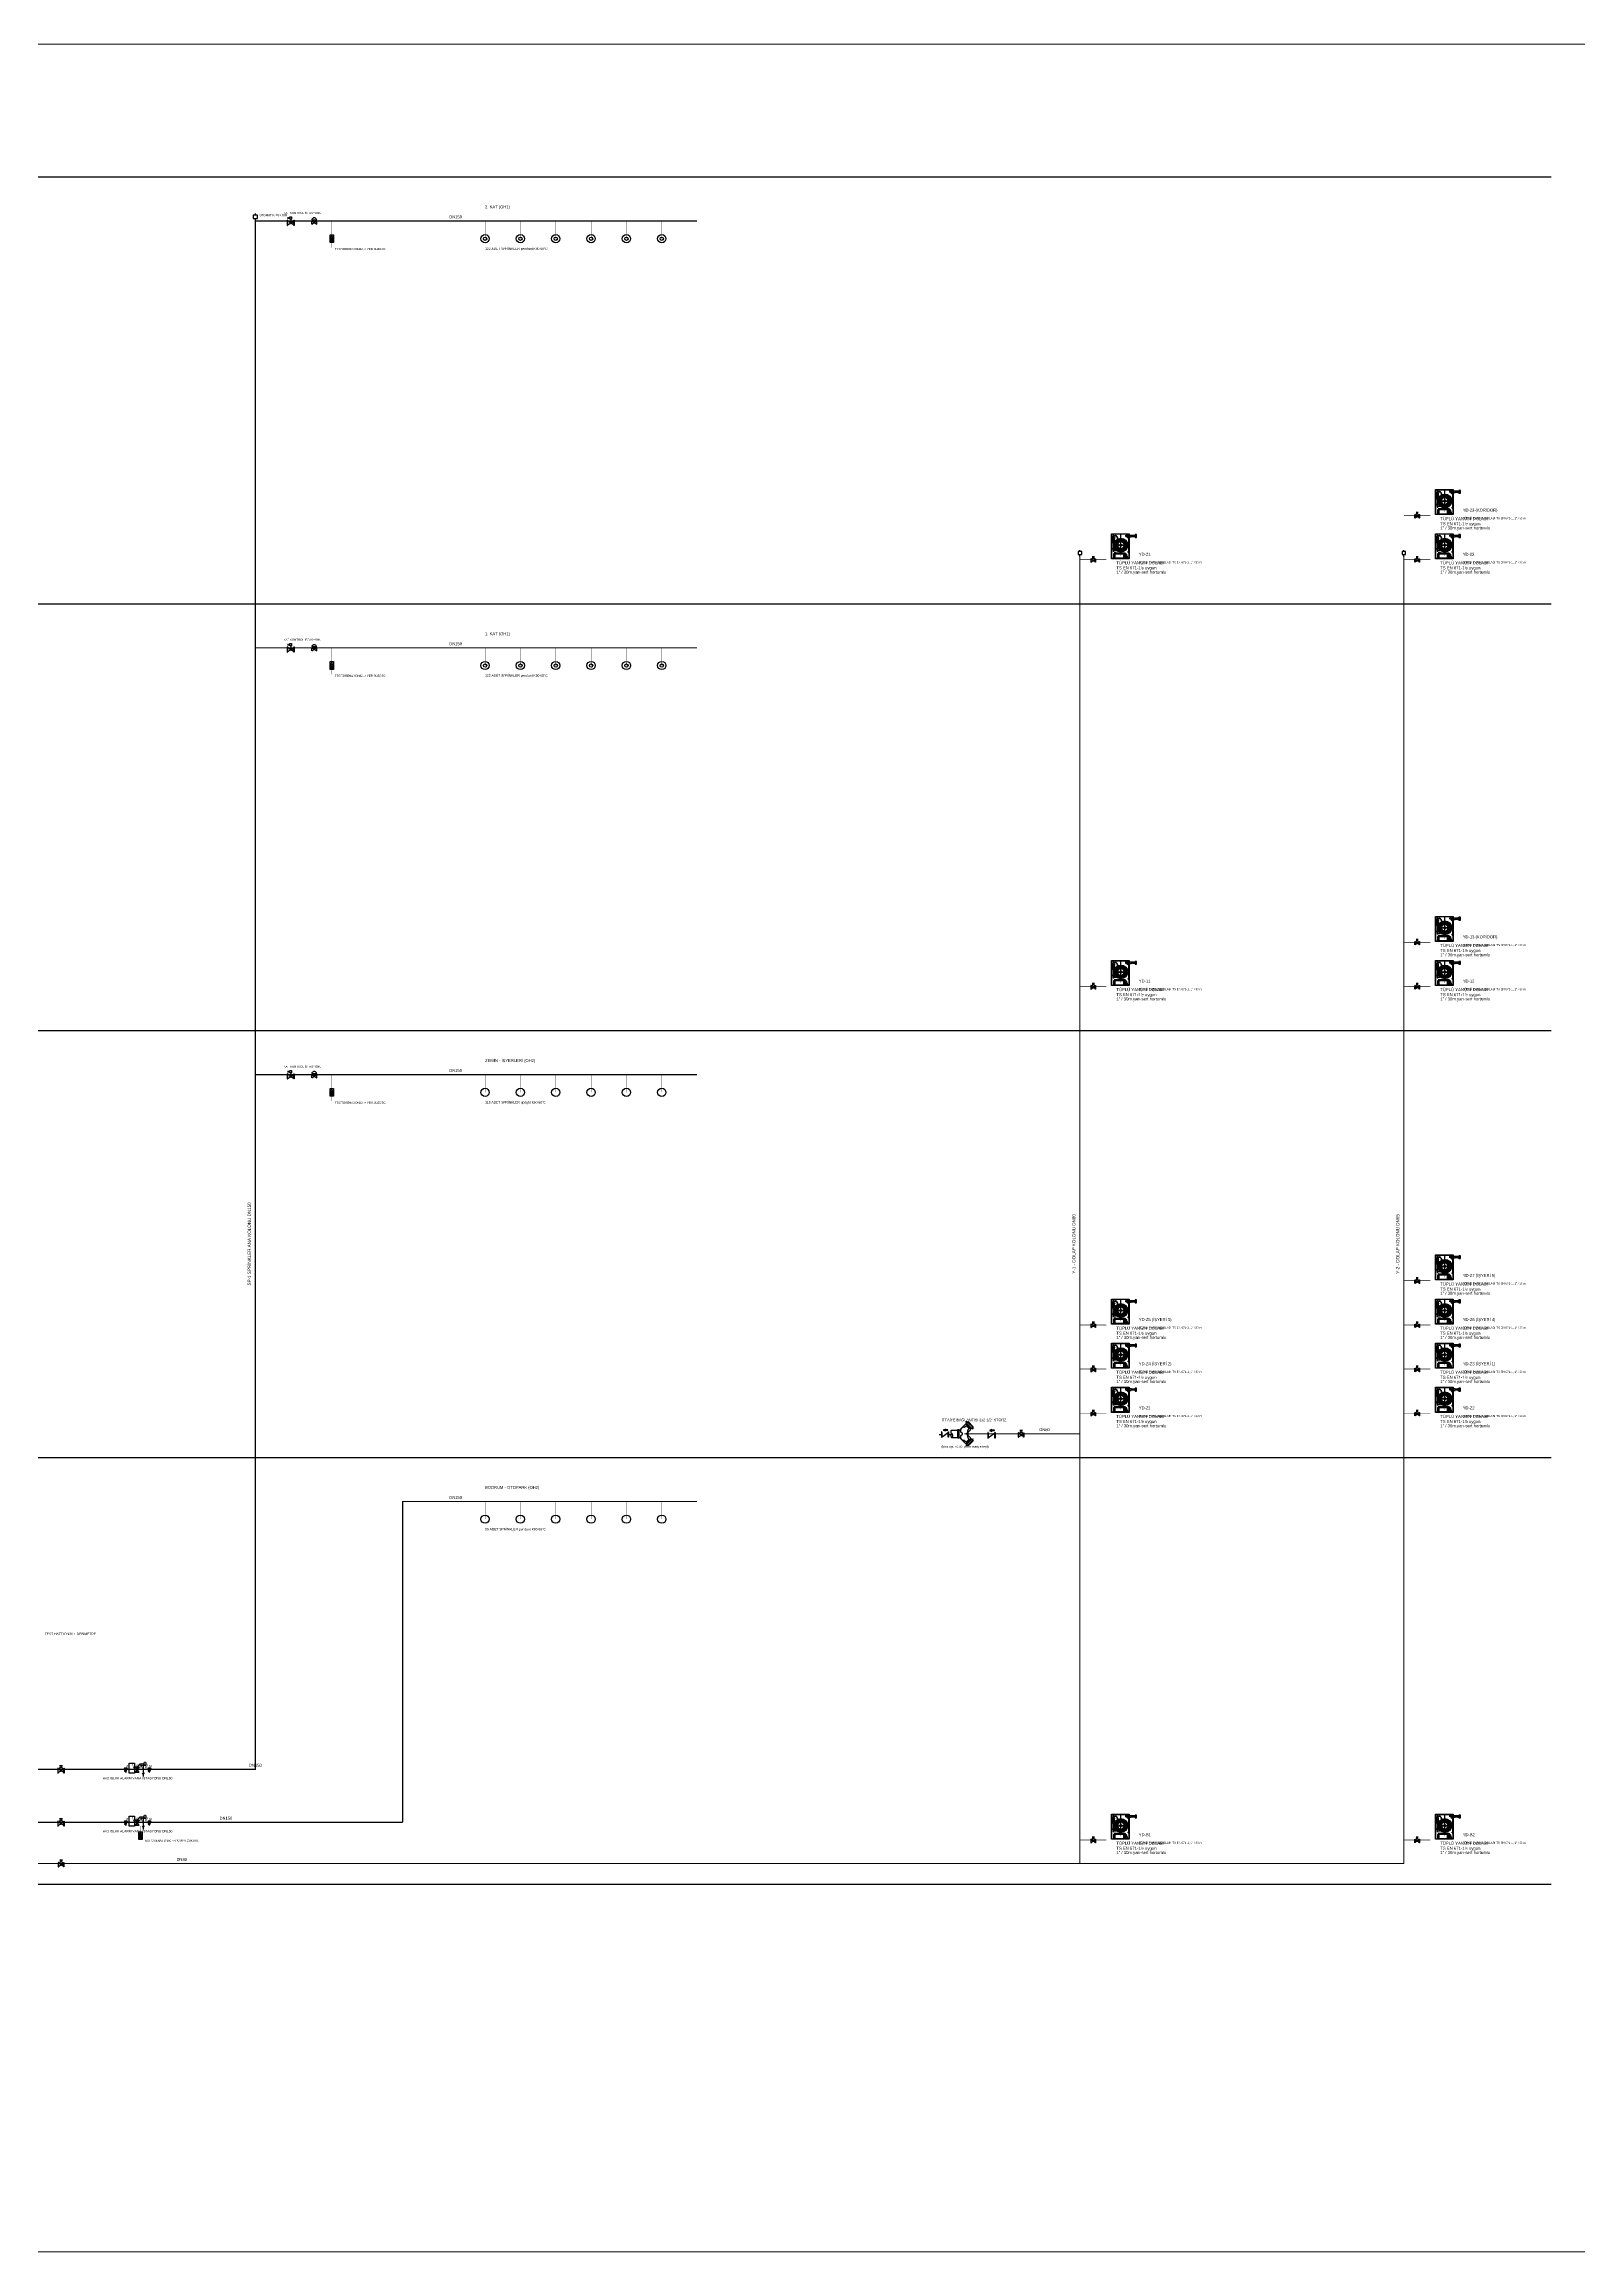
# Model space of a CAD drawing. Header units: centimetres. Extents: x 247996 to 315152, y -468471 to -440326.
# Drawn here: x 258783 to 263994, y -458149 to -450649 of the extents above; entities that cross this region are included whole.
import ezdxf
from ezdxf.enums import TextEntityAlignment as Align

# ---------------------------------------------------------------- set-up
doc = ezdxf.new("R2010")
doc.units = ezdxf.units.CM
doc.layers.add('SCOTT-ANTED', color=144, linetype='CONTINUOUS', lineweight=0)
for name, color, linetype in [('SCOTT-MTY-SPRINKLER', 15, 'Continuous'), ('SCOTT-MTY-SPRINKLER-BORU', 140, 'Continuous'), ('SCOTT-MTY-SPRINKLER-CAP', 141, 'Continuous'), ('SCOTT-MTY-YANGIN-DOLAP', 1, 'Continuous'), ('SCOTT-MTY-YANGIN-DOLAP-BORU', 1, 'Continuous'), ('SCOTT-MTY-YANGIN-ITFAIYE', 1, 'Continuous'), ('SCOTT-MTY-YANGIN-KOLON', 6, 'Continuous'), ('SCOTT-MTY-YANGIN-POMPA', 30, 'Continuous'), ('SCOTT-MTY-YANGIN-SEMA', 7, 'Continuous'), ('SCOTT-MTY-YANGIN-VANA', 1, 'Continuous')]:
    doc.layers.add(name, color=color, linetype=linetype)
doc.styles.add('ROTAS', font='arial.ttf')

# ---------------------------------------------------------------- blocks, each defined once
blk = doc.blocks.new('ASL-OSY')
for p, q in [((-4, -5), (-17, 4)), ((-17, -20), (-17, 4)), ((-7, 12), (-11, 0)), ((-7, 12), (7, 12)), ((5, -4), (17, 4)), ((7, 12), (12, 1)), ((17, -20), (17, 4)), ((-17, -20), (-4, -11)), ((17, -20), (5, -11))]:
    blk.add_line(p, q)
for points in [[(-18, 7), (-20, 7), (-20, -23), (-18, -23), (-18, 7)], [(0, 23), (10, 23), (-9, 23), (0, 23)], [(0, 12), (0, 23)], [(18, 7), (20, 7), (20, -23), (18, -23), (18, 7)]]:
    blk.add_lwpolyline(points)
blk.add_circle((0, -8), 5.68)
blk = doc.blocks.new('ASL-WAV')
for p, q in [((-15, 13), (-6, 0)), ((-15, 13), (9, 13)), ((-3, 16), (22, 44)), ((0, 0), (9, 13)), ((22, 44), (45, 44)), ((45, 44), (45, -36)), ((45, 44), (53, 44)), ((-15, -21), (-7, -9)), ((-15, -21), (9, -21)), ((0, -9), (9, -21)), ((38, -29), (45, -44)), ((52, -29), (45, -44)), ((45, -44), (45, -57))]:
    blk.add_line(p, q)
for points in [[(-67, 49), (-24, 49), (-24, -30), (-67, -30), (-67, 49)], [(12, 14), (12, 16), (-18, 16), (-18, 14), (12, 14)], [(57, 57), (63, 57), (67, 53), (67, 35), (63, 31), (57, 31), (53, 35), (53, 53), (57, 57)], [(12, -22), (12, -24), (-18, -24), (-18, -22), (12, -22)]]:
    blk.add_lwpolyline(points)
for centre, radius in [((-3, -4), 5.68), ((37, 36), 8)]:
    blk.add_circle(centre, radius)
at = {"style": 'ROTAS'}
blk.add_text('W.A.V.', height=32, dxfattribs=at).set_placement((-43, 8))
blk = doc.blocks.new('ASL-MANO')
for p, q in [((-9, 5), (-7, 5)), ((-8, 10), (-6, 9)), ((-8, 1), (-6, 2)), ((-4, 13), (-3, 11)), ((0, 12), (0, 14)), ((0, 6), (7, 9)), ((1, 4), (7, 9)), ((4, 11), (4, 13)), ((6, 9), (8, 10)), ((6, 2), (8, 1)), ((7, 5), (9, 5)), ((-7, -11), (-6, -10)), ((-7, -15), (-7, -11)), ((-7, -15), (-6, -16)), ((-6, -10), (6, -10)), ((-6, -16), (6, -16)), ((-6, -16), (6, -16)), ((-5, -21), (5, -21)), ((-4, -15), (-4, -11)), ((-4, -16), (4, -16)), ((-4, -21), (-4, -16)), ((-3, -10), (-3, -6)), ((3, -10), (3, -6)), ((4, -15), (4, -11)), ((4, -21), (4, -16)), ((6, -10), (7, -11)), ((6, -16), (7, -15)), ((7, -15), (7, -11))]:
    blk.add_line(p, q)
for points in [[(0, 6), (-1, 6), (-1, 6), (-1, 6), (-1, 6), (-1, 6), (-1, 5), (-1, 5), (-1, 5), (-1, 5), (-1, 4), (-1, 4), (0, 4), (0, 4), (0, 4), (0, 4), (1, 4), (1, 4)], [(-4, -11), (-5, -10), (-5, -10), (-5, -10), (-6, -10), (-6, -10)], [(-6, -16), (-6, -16), (-5, -16), (-5, -16), (-5, -15), (-4, -15)], [(4, -11), (2, -10), (0, -10), (-2, -10), (-4, -11)], [(-4, -15), (-2, -16), (0, -16), (2, -16), (4, -15)], [(6, -10), (6, -10), (5, -10), (5, -10), (5, -10), (4, -11)], [(4, -15), (5, -15), (5, -16), (5, -16), (6, -16), (6, -16)]]:
    blk.add_lwpolyline(points)
for radius in [11.5, 9.67, 0.534]:
    blk.add_circle((0, 5), radius)
at = {"style": 'ROTAS'}
blk.add_text('M', height=15.6, dxfattribs=at).set_placement((-1, 21))
blk = doc.blocks.new('ASL-TEST')
for p, q in [((-34, 5), (-32, 10)), ((-29, 10), (-26, 5)), ((-27, 0), (-21, 0)), ((-21, 10), (-7, -10)), ((-21, -10), (-7, 10)), ((-21, 10), (-7, -10)), ((-21, -10), (-7, 10)), ((-7, 0), (-6, 0)), ((-6, 8), (3, 4)), ((-6, -8), (-6, 8)), ((5, -6), (18, 6)), ((5, 6), (18, -6)), ((19, 4), (28, 8)), ((28, -8), (28, 8)), ((-34, -5), (-32, -10)), ((-29, -10), (-26, -5)), ((-6, -8), (3, -4)), ((19, -4), (28, -8))]:
    blk.add_line(p, q)
for points in [[(-44, -19), (-44, 19), (44, 19), (44, -19), (-44, -19)], [(-34, -5), (-34, 5)], [(-27, -2), (-27, 2), (-33, 2), (-33, -2), (-27, -2)], [(-32, 10), (-29, 10)], [(-26, -5), (-26, 5)], [(-21, -10), (-21, 10), (-7, 10), (-7, -10), (-21, -10)], [(-32, -10), (-29, -10)]]:
    blk.add_lwpolyline(points)
blk.add_circle((11, 0), 8.88)
blk = doc.blocks.new('ASL-SPR-UP')
blk.add_circle((0, 0), 12.5)
blk = doc.blocks.new('Y-PURJOR')
for p, q in [((0, 14), (0, 18)), ((0, 0), (0, 6))]:
    blk.add_line(p, q)
blk.add_lwpolyline([(-5, 6), (5, 6), (5, 14), (-5, 14)], close=True)
blk = doc.blocks.new('ASL-IZL-KELEBEK')
for p, q in [((-4, -7), (-17, 2)), ((-17, -22), (-17, 2)), ((-15, 13), (-15, 23)), ((-15, 13), (-15, 23)), ((-15, 13), (-15, 23)), ((-15, 13), (-15, 23)), ((-15, 18), (-5, 18)), ((-15, 18), (-5, 18)), ((-15, 18), (-5, 18)), ((-15, 18), (-5, 18)), ((0, 11), (0, -10)), ((5, -7), (17, 2)), ((17, -22), (17, 2)), ((-17, -22), (-4, -14)), ((17, -22), (5, -14))]:
    blk.add_line(p, q)
for points in [[(-18, 5), (-20, 5), (-20, -25), (-18, -25), (-18, 5)], [(5, 25), (5, 11), (-5, 11), (-5, 25), (5, 25)], [(5, 25), (5, 11), (-5, 11), (-5, 25), (5, 25)], [(5, 25), (5, 11), (-5, 11), (-5, 25), (5, 25)], [(5, 25), (5, 11), (-5, 11), (-5, 25), (5, 25)], [(18, 5), (20, 5), (20, -25), (18, -25), (18, 5)]]:
    blk.add_lwpolyline(points)
blk.add_circle((0, -10), 5.68)
blk = doc.blocks.new('ASL-FS')
for p, q in [((-16, 8), (16, 8)), ((-16, -20), (-16, 2)), ((-16, 2), (16, -20)), ((-16, -20), (16, 2)), ((0, -9), (0, 8)), ((16, -20), (16, 2))]:
    blk.add_line(p, q)
blk.add_lwpolyline([(16, 8), (15, 11), (13, 14), (10, 17), (7, 18), (4, 20), (0, 20), (-4, 20), (-7, 18), (-10, 17), (-13, 14), (-15, 11), (-16, 8)])
blk = doc.blocks.new('ASL-SPR-PE')
for radius in [12.5, 5]:
    blk.add_circle((0, 0), radius)
blk = doc.blocks.new('ASL-YD-KOLON')
for p, q in [((-48.6, 69.4), (-50, 67.2)), ((-50, 67.2), (-39.8, 67.2)), ((-50, 65.1), (-50, 67.2)), ((-50, 66.2), (-39.8, 66.2)), ((-50, 65.1), (-49.9, 65.1)), ((-49.9, 65.1), (-39.9, 65.1)), ((-48.1, 63), (-49.3, 64.7)), ((-48.6, 69.4), (-41.2, 69.4)), ((-48.1, 63), (-41.7, 63)), ((-47.7, 71), (-47.7, 69.4)), ((-47.7, 63), (-46.3, 24.5)), ((-47.5, 20.8), (-47.5, 21.8)), ((-47.5, 21.3), (-42.2, 21.3)), ((-47, 22.4), (-42.7, 22.4)), ((-47, 20.2), (-42.7, 20.2)), ((-46.8, 23.4), (-46.8, 24)), ((-46.8, 23.4), (-42.8, 23.4)), ((-46.8, 23.4), (-42.8, 23.4)), ((-46.8, 22.4), (-46.8, 23.4)), ((-46.8, 22.4), (-42.8, 22.4)), ((-46.8, 18.1), (-46.8, 20.2)), ((-46.8, 18.1), (-42.8, 18.1)), ((-46.8, 18.1), (-45.6, 12.7)), ((-46.3, 24.5), (-43.4, 24.5)), ((-45.6, 12.7), (-46.2, 11.4)), ((-46.2, 11.4), (-43.5, 11.4)), ((-46.2, 11.4), (-45.7, 10.6)), ((-45.7, 10.6), (-43.9, 10.6)), ((-45.6, 12.7), (-44, 12.7)), ((-45.4, 67.2), (-45.4, 69.4)), ((-45.4, 63), (-45.4, 65.1)), ((-44.8, 9.4), (-44.8, 81.5)), ((-44.8, 37.1), (17.5, 37.1)), ((-44.8, 35.5), (17.5, 35.5)), ((-44.3, 67.2), (-44.3, 69.4)), ((-44.3, 63), (-44.3, 65.1)), ((-44.3, 36.3), (19.1, 36.3)), ((-44, 12.7), (-42.8, 18.1)), ((-43.5, 11.4), (-44, 12.7)), ((-43.9, 14), (-32.9, 14)), ((-43.9, 10.6), (-43.5, 11.4)), ((-42.1, 63), (-43.4, 24.5)), ((-42.8, 23.4), (-42.8, 24)), ((-42.8, 22.4), (-42.8, 23.4)), ((-42.8, 18.1), (-42.8, 20.2)), ((-42.2, 20.8), (-42.2, 21.8)), ((-42.1, 70.2), (-42.1, 69.4)), ((-41.8, 76.7), (-36.2, 76.7)), ((-41.7, 75.7), (-36.2, 75.7)), ((-41.7, 75.7), (-41.7, 75.7)), ((-41.7, 63), (-40.5, 64.7)), ((-41.2, 69.4), (-39.8, 67.2)), ((-40.5, 6.1), (-40.5, 0.3)), ((-40.5, 6.1), (-31.5, 4.2)), ((-40.5, 0.3), (-31.5, 2.2)), ((-39.9, 65.1), (-39.8, 65.1)), ((-39.8, 65.1), (-39.8, 67.2)), ((-26.7, 43.4), (-35, 49.4)), ((-26.7, 29.1), (-35, 23.1)), ((-24.5, 46.4), (-32.8, 52.4)), ((-24.5, 26.1), (-32.8, 20.1)), ((-31.5, 4.2), (-31.5, 2.2)), ((-13.7, 3.5), (-13.7, 79.7)), ((-11.3, 22.8), (-7.8, 12)), ((-11, 50.8), (-7.8, 60.6)), ((-7.4, 49.6), (-4.2, 59.4)), ((-7.4, 22.9), (-4.2, 13.1)), ((0.9, 38.1), (11.2, 38.1)), ((0.9, 34.4), (11.2, 34.4)), ((7, 75), (7, 77)), ((7.7, 77), (7, 77)), ((7.7, 75), (7, 75)), ((7.7, 72.8), (7.7, 79.2)), ((7.7, 79.2), (8.3, 79.2)), ((7.7, 75), (7.7, 77)), ((7.7, 72.8), (8.3, 72.8)), ((8.3, 72.8), (8.3, 79.2)), ((9, 77), (8.3, 77)), ((9, 75), (8.3, 75)), ((9, 75), (9, 77)), ((10.3, 76.5), (9, 76.5)), ((10.3, 75.5), (9, 75.5)), ((11, 77), (10.3, 77)), ((10.3, 75), (10.3, 77)), ((11, 75), (10.3, 75)), ((11, 75), (11, 77)), ((11.9, 76.7), (11, 76.7)), ((11.9, 75.3), (11, 75.3)), ((11.9, 75), (11.9, 77)), ((13.2, 77), (11.9, 77)), ((13.2, 75), (11.9, 75)), ((12.8, 71.6), (13.2, 72.1)), ((12.8, 71.6), (17.5, 67.7)), ((12.8, 71.6), (12.8, 71.6)), ((12.9, 69.9), (13, 71.2)), ((12.9, 69.9), (15.8, 67.5)), ((13.1, 69.5), (13.2, 69.7)), ((13.2, 77.4), (15.7, 77.4)), ((13.2, 74.6), (13.2, 77.4)), ((13.2, 74.6), (15.4, 74.6)), ((13.2, 72.1), (17.9, 68.2)), ((13.4, 72.4), (13.9, 72.9)), ((13.4, 72.4), (18.1, 68.5)), ((13.5, 71.9), (13.7, 72.2)), ((15.3, 73.3), (13.9, 72.9)), ((13.9, 72.9), (18.5, 69)), ((14.1, 68.9), (14.9, 69.8)), ((14.2, 74), (14.2, 78)), ((14.2, 78), (15.4, 78)), ((14.2, 74), (15.4, 74)), ((14.6, 68.4), (15.4, 69.4)), ((14.8, 74), (14.8, 78)), ((15.3, 73.3), (18.7, 70.5)), ((15.4, 74), (15.4, 78)), ((15.4, 67.6), (15.5, 67.7)), ((15.8, 67.5), (17, 67.8)), ((16, 71.1), (16.8, 72.1)), ((16.5, 70.7), (17.3, 71.7)), ((17.5, 74.9), (17.5, 71.6)), ((17.5, 74.9), (20.7, 74.9)), ((17.5, 67.7), (17.9, 68.2)), ((17.5, 67.7), (17.5, 67.7)), ((17.5, 38.4), (17.5, 47.8)), ((17.5, 38.4), (17.5, 35)), ((17.5, 5.4), (17.5, 8.7)), ((17.5, 5.4), (20.7, 5.4)), ((17.6, 68.4), (17.9, 68.7)), ((18.1, 68.5), (18.5, 69)), ((18.5, 77.7), (19.6, 77.7)), ((18.5, 77.7), (18.5, 74.9)), ((18.7, 70.5), (18.5, 69)), ((18.5, 70.1), (18.5, 49.3)), ((18.5, 33.5), (18.5, 10.2)), ((18.5, 5.4), (18.5, 2.4)), ((18.5, 2.4), (19.6, 2.4)), ((19.6, 77.7), (19.6, 74.9)), ((19.6, 70.1), (19.6, 49.3)), ((19.6, 33.5), (19.6, 10.2)), ((19.6, 5.4), (19.6, 2.4)), ((20.2, 77.4), (19.9, 77.4)), ((20.2, 69.9), (20.2, 79.5)), ((20.2, 79.5), (20.7, 79.5)), ((20.7, 69.9), (20.2, 69.9)), ((20.7, 79.5), (20.7, 69.9)), ((20.7, 74.9), (20.7, 71.6)), ((20.7, 47.8), (20.7, 35)), ((20.7, 5.4), (20.7, 8.7)), ((42.2, 77.4), (29.6, 77.4)), ((42.2, 72.1), (29.6, 72.1)), ((49.5, 77.4), (43.3, 77.4)), ((49.5, 72.1), (43.3, 72.1)), ((8, -11.2), (8, -8.9)), ((8, -8.9), (10.5, -8.9)), ((10.5, -11.2), (8, -11.2)), ((10.4, -8.5), (8.8, -8.5)), ((10.5, -8.9), (10.5, -11.2))]:
    blk.add_line(p, q)
for points in [[(21.7, 84.8), (21.7, -21.9), (-52.9, -21.9), (-52.9, 84.8), (21.7, 84.8)], [(20.7, 83.7), (20.7, -20.8), (-51.9, -20.8), (-51.9, 83.7), (20.7, 83.7)], [(-49.3, 64.7), (-49.4, 64.9), (-49.6, 65), (-49.8, 65.1), (-49.9, 65.1)], [(-41.8, 76.7), (-43.3, 76.4), (-44.6, 75.8), (-45.8, 74.9), (-46.7, 73.8), (-47.4, 72.5), (-47.7, 71)], [(-47, 22.4), (-47.1, 22.4), (-47.2, 22.3), (-47.3, 22.3), (-47.4, 22.2), (-47.4, 22.1), (-47.5, 22), (-47.5, 21.8)], [(-47.5, 20.8), (-47.5, 20.7), (-47.4, 20.5), (-47.4, 20.4), (-47.3, 20.4), (-47.2, 20.3), (-47.1, 20.3), (-47, 20.2)], [(-46.3, 24.5), (-46.4, 24.5), (-46.5, 24.5), (-46.6, 24.4), (-46.7, 24.3), (-46.8, 24.2), (-46.8, 24.1), (-46.8, 24)], [(-43.3, 75.3), (-43.7, 75.1), (-44.1, 74.8), (-44.3, 74.5), (-44.5, 74.1), (-44.7, 73.7), (-44.7, 73.3), (-44.6, 72.9), (-44.5, 72.5), (-44.2, 72.1), (-43.9, 71.8), (-43.6, 71.6), (-43.2, 71.4), (-42.8, 71.3)], [(-42.8, 24), (-42.8, 24.1), (-42.9, 24.2), (-42.9, 24.3), (-43, 24.4), (-43.1, 24.5), (-43.2, 24.5), (-43.4, 24.5)], [(-41.7, 75.7), (-42.1, 75.6), (-42.6, 75.5), (-42.9, 75.4), (-43.3, 75.3)], [(-42.1, 70.2), (-42.1, 70.5), (-42.2, 70.7), (-42.4, 71), (-42.5, 71.2), (-42.8, 71.3)], [(-42.2, 21.8), (-42.2, 22), (-42.2, 22.1), (-42.3, 22.2), (-42.4, 22.3), (-42.5, 22.3), (-42.6, 22.4), (-42.7, 22.4)], [(-42.7, 20.2), (-42.6, 20.3), (-42.5, 20.3), (-42.4, 20.4), (-42.3, 20.4), (-42.2, 20.5), (-42.2, 20.7), (-42.2, 20.8)], [(-39.9, 65.1), (-40.1, 65.1), (-40.2, 65), (-40.4, 64.9), (-40.5, 64.7)], [(-36.9, 49), (-39, 44.1), (-40.1, 38.9), (-40.1, 33.6), (-39, 28.4), (-36.9, 23.5)], [(-34, 48.7), (-36.2, 44), (-37.4, 38.9), (-37.4, 33.6), (-36.2, 28.5), (-34, 23.8)], [(-35, 49.4), (-35.2, 49.5), (-35.5, 49.6), (-35.8, 49.7), (-36.1, 49.6), (-36.3, 49.5), (-36.6, 49.4), (-36.8, 49.2), (-36.9, 49)], [(-36.9, 23.5), (-36.8, 23.3), (-36.6, 23.1), (-36.3, 23), (-36.1, 22.9), (-35.8, 22.9), (-35.5, 22.9), (-35.2, 23), (-35, 23.1)], [(-32.5, 75.1), (-33.3, 75.7), (-34.2, 76.2), (-35.2, 76.6), (-36.2, 76.7)], [(-33.3, 74.3), (-33.9, 74.8), (-34.6, 75.2), (-35.4, 75.5), (-36.2, 75.7)], [(-32.3, 47.4), (-34.3, 43.2), (-35.3, 38.6), (-35.3, 33.9), (-34.3, 29.3), (-32.3, 25.1)], [(-27.5, 62.2), (-27.9, 65.6), (-29.1, 68.9), (-30.9, 71.8), (-33.3, 74.3)], [(-33, 54.4), (-33.2, 54.2), (-33.3, 53.9), (-33.3, 53.7), (-33.3, 53.4), (-33.3, 53.1), (-33.2, 52.8), (-33, 52.6), (-32.8, 52.4)], [(-32.8, 20.1), (-33, 19.9), (-33.2, 19.7), (-33.3, 19.4), (-33.3, 19.1), (-33.3, 18.8), (-33.3, 18.6), (-33.2, 18.3), (-33, 18.1)], [(-30.6, 46.2), (-32.3, 42.4), (-33.2, 38.3), (-33.2, 34.2), (-32.3, 30.1), (-30.6, 26.3)], [(-8.8, 62.3), (-14.1, 62.7), (-19.3, 62.1), (-24.4, 60.5), (-29, 57.9), (-33, 54.4)], [(-33, 18.1), (-29, 14.6), (-24.4, 12), (-19.3, 10.4), (-14.1, 9.8), (-8.8, 10.2)], [(-26.5, 62.7), (-27, 66.2), (-28.2, 69.6), (-30.1, 72.5), (-32.5, 75.1)], [(-30.9, 52.7), (-31.2, 52.5), (-31.4, 52.2), (-31.6, 52), (-31.8, 51.7)], [(-31.8, 20.8), (-28, 17.2), (-23.5, 14.6), (-18.5, 12.9), (-13.3, 12.4), (-8.2, 13.1)], [(-30.9, 4.4), (-30.9, 2.1), (-31.5, 2.1), (-31.5, 4.4), (-30.9, 4.4)], [(-28.8, 44.9), (-30.3, 41.6), (-31, 38.1), (-31, 34.4), (-30.3, 30.9), (-28.8, 27.6)], [(-30.9, 52.7), (-30, 54), (-29.2, 55.5), (-28.6, 57), (-28.1, 58.5)], [(-30.9, 4), (3.7, 4), (10.4, -2.7), (10.4, -8.9)], [(-30.9, 2.4), (3.7, 2.4), (8.8, -2.7), (8.8, -8.9)], [(-30.1, 52), (-29, 53.7), (-28, 55.4), (-27.3, 57.3), (-26.8, 59.3)], [(-8.8, 57.4), (-13.5, 57.9), (-18.1, 57.5), (-22.6, 56), (-26.7, 53.6), (-30.1, 50.5)], [(-30.1, 22), (-26.7, 18.9), (-22.6, 16.5), (-18.1, 15), (-13.5, 14.6), (-8.8, 15.1)], [(-27.1, 43.7), (-28.3, 40.8), (-28.9, 37.8), (-28.9, 34.7), (-28.3, 31.7), (-27.1, 28.9)], [(-9.5, 55.3), (-13.6, 55.8), (-17.7, 55.4), (-21.7, 54.1), (-25.3, 52), (-28.4, 49.2)], [(-28.4, 23.3), (-25.3, 20.5), (-21.7, 18.4), (-17.7, 17.1), (-13.6, 16.7), (-9.5, 17.2)], [(-8.2, 59.4), (-13.4, 60.1), (-18.6, 59.6), (-23.6, 57.9), (-28.1, 55.2)], [(-26.2, 41.8), (-27.1, 39.1), (-27.4, 36.3), (-27.1, 33.4), (-26.2, 30.8)], [(-26.2, 41.8), (-26.2, 42), (-26.1, 42.3), (-26.2, 42.6), (-26.3, 42.9), (-26.5, 43.2), (-26.7, 43.4)], [(-26.7, 29.1), (-26.5, 29.3), (-26.3, 29.6), (-26.2, 29.9), (-26.1, 30.2), (-26.2, 30.5), (-26.2, 30.8)], [(-10.1, 53.3), (-13.7, 53.7), (-17.4, 53.3), (-20.8, 52.2), (-23.9, 50.4), (-26.6, 47.9)], [(-26.6, 24.6), (-23.9, 22.2), (-20.8, 20.3), (-17.4, 19.2), (-13.7, 18.8), (-10.1, 19.2)], [(-10.8, 51.3), (-13.9, 51.5), (-17, 51.2), (-19.9, 50.2), (-22.6, 48.7), (-24.9, 46.7)], [(-24.9, 25.8), (-22.6, 23.8), (-19.9, 22.3), (-17, 21.3), (-13.9, 21), (-10.8, 21.3)], [(-24.5, 46.4), (-24.2, 46.2), (-23.9, 46.2), (-23.6, 46.1), (-23.3, 46.2), (-23.1, 46.3), (-22.8, 46.5)], [(-22.8, 26), (-23.1, 26.2), (-23.3, 26.3), (-23.6, 26.4), (-23.9, 26.4), (-24.2, 26.3), (-24.5, 26.1)], [(-12.4, 49.9), (-15.2, 49.9), (-17.9, 49.3), (-20.5, 48.1), (-22.8, 46.5)], [(-22.8, 26), (-20.3, 24.3), (-17.4, 23.1), (-14.4, 22.6), (-11.3, 22.8)], [(-12.4, 49.9), (-12.1, 49.9), (-11.8, 49.9), (-11.5, 50.1), (-11.3, 50.3), (-11.1, 50.5), (-11, 50.8)], [(-7.8, 60.6), (-7.7, 60.8), (-7.7, 61.1), (-7.8, 61.4), (-7.9, 61.6), (-8.1, 61.9), (-8.3, 62.1), (-8.5, 62.2), (-8.8, 62.3)], [(-8.8, 10.2), (-8.5, 10.3), (-8.3, 10.5), (-8.1, 10.6), (-7.9, 10.9), (-7.8, 11.1), (-7.7, 11.4), (-7.7, 11.7), (-7.8, 12)], [(-7.4, 49.6), (-7.5, 49.3), (-7.5, 49), (-7.4, 48.7), (-7.3, 48.5), (-7.1, 48.2), (-6.8, 48.1)], [(-6.8, 24.4), (-7.1, 24.3), (-7.3, 24), (-7.4, 23.8), (-7.5, 23.5), (-7.5, 23.2), (-7.4, 22.9)], [(1.4, 38.1), (0.8, 41.1), (-0.5, 43.9), (-2.3, 46.4), (-4.6, 48.5), (-7.3, 50.1)], [(-7.3, 22.4), (-4.6, 24), (-2.3, 26.1), (-0.5, 28.6), (0.8, 31.4), (1.4, 34.4)], [(-0.4, 39.2), (-1.2, 41.9), (-2.7, 44.3), (-4.5, 46.4), (-6.8, 48.1)], [(-6.8, 24.4), (-4.5, 26.1), (-2.7, 28.2), (-1.2, 30.7), (-0.4, 33.3)], [(3.6, 38.1), (2.8, 41.7), (1.4, 45), (-0.8, 47.9), (-3.5, 50.3), (-6.6, 52.1)], [(-6.6, 20.4), (-3.5, 22.2), (-0.8, 24.6), (1.4, 27.5), (2.8, 30.8), (3.6, 34.4)], [(5.7, 38.1), (4.9, 42.2), (3.2, 46), (0.8, 49.4), (-2.3, 52.1), (-5.9, 54.2)], [(-5.9, 18.3), (-2.3, 20.4), (0.8, 23.1), (3.2, 26.5), (4.9, 30.3), (5.7, 34.4)], [(7.9, 38.1), (7, 42.7), (5.1, 47), (2.3, 50.8), (-1.2, 53.9), (-5.3, 56.2)], [(-5.3, 16.3), (-1.2, 18.6), (2.3, 21.7), (5.1, 25.5), (7, 29.8), (7.9, 34.4)], [(10, 38.1), (9, 43.3), (7, 48.1), (3.9, 52.3), (0, 55.7), (-4.6, 58.3)], [(-4.6, 14.3), (0, 16.8), (3.9, 20.2), (7, 24.5), (9, 29.3), (10, 34.4)], [(-2.4, 60.2), (-2.7, 60.3), (-2.9, 60.3), (-3.2, 60.3), (-3.5, 60.2), (-3.7, 60.1), (-4, 59.9), (-4.1, 59.7), (-4.2, 59.4)], [(-4.2, 13.1), (-4.1, 12.9), (-4, 12.6), (-3.7, 12.4), (-3.5, 12.3), (-3.2, 12.2), (-2.9, 12.2), (-2.7, 12.2), (-2.4, 12.3)], [(12.5, 39.6), (11.3, 44.8), (9.1, 49.6), (6, 53.9), (2.1, 57.5), (-2.4, 60.2)], [(-2.4, 12.3), (2.1, 15), (6, 18.6), (9.1, 22.9), (11.3, 27.7), (12.5, 32.9)], [(-0.4, 39.2), (-0.3, 38.9), (-0.1, 38.6), (0.1, 38.4), (0.4, 38.3), (0.6, 38.2), (0.9, 38.1)], [(0.9, 34.4), (0.6, 34.4), (0.4, 34.3), (0.1, 34.1), (-0.1, 33.9), (-0.3, 33.6), (-0.4, 33.3)], [(11.2, 38.1), (11.5, 38.2), (11.8, 38.2), (12, 38.4), (12.2, 38.6), (12.4, 38.8), (12.5, 39.1), (12.5, 39.3), (12.5, 39.6)], [(12.5, 32.9), (12.5, 33.2), (12.5, 33.4), (12.4, 33.7), (12.2, 33.9), (12, 34.1), (11.8, 34.3), (11.5, 34.4), (11.2, 34.4)], [(13, 71.2), (13, 71.3), (13, 71.4), (12.9, 71.5), (12.8, 71.6)], [(15.8, 72.9), (16, 73), (16.1, 73.2), (16.1, 73.4), (16.1, 73.7), (16.1, 73.9), (16.1, 74.1), (15.9, 74.3), (15.8, 74.4), (15.6, 74.5), (15.4, 74.6)], [(19.9, 77.4), (19.5, 77.7), (19.1, 78.1), (18.6, 78.3), (18.1, 78.4), (17.5, 78.4), (17, 78.3), (16.5, 78.1), (16.1, 77.7), (15.7, 77.4)], [(18.7, 73.5), (18.5, 73.8), (18.2, 74.1), (17.9, 74.2), (17.5, 74.3), (17.2, 74.4), (16.8, 74.3)], [(17.5, 67.7), (17.4, 67.8), (17.3, 67.8), (17.2, 67.8), (17, 67.8)], [(17.5, 71.6), (17.5, 71.3), (17.6, 71), (17.8, 70.7), (18, 70.4), (18.3, 70.2), (18.6, 70.1), (18.9, 70), (19.2, 70), (19.6, 70.1), (19.9, 70.2), (20.1, 70.4), (20.4, 70.7), (20.5, 71), (20.6, 71.3), (20.7, 71.6)], [(20.7, 47.8), (20.6, 48.2), (20.5, 48.5), (20.4, 48.8), (20.1, 49), (19.9, 49.2), (19.6, 49.4), (19.2, 49.4), (18.9, 49.4), (18.6, 49.4), (18.3, 49.2), (18, 49), (17.8, 48.8), (17.6, 48.5), (17.5, 48.2), (17.5, 47.8)], [(17.5, 35), (17.5, 34.7), (17.6, 34.4), (17.8, 34.1), (18, 33.8), (18.3, 33.6), (18.6, 33.5), (18.9, 33.4), (19.2, 33.4), (19.6, 33.5), (19.9, 33.6), (20.1, 33.8), (20.4, 34.1), (20.5, 34.4), (20.6, 34.7), (20.7, 35)], [(20.7, 8.7), (20.6, 9.1), (20.5, 9.4), (20.4, 9.7), (20.1, 9.9), (19.9, 10.1), (19.6, 10.3), (19.2, 10.3), (18.9, 10.3), (18.6, 10.3), (18.3, 10.1), (18, 9.9), (17.8, 9.7), (17.6, 9.4), (17.5, 9.1), (17.5, 8.7)], [(20.2, 74.3), (19.5, 73.6), (18.9, 72.8), (18.5, 71.9), (18.2, 70.9)], [(21.7, 77.8), (21.7, 71.6), (29.6, 71.6), (29.6, 77.8), (21.7, 77.8)], [(42.2, 77.9), (42.2, 71.6), (43.3, 71.6), (43.3, 77.9), (42.2, 77.9)], [(46.5, 72.1), (46.5, 68.8), (52.9, 68.8), (52.9, 80.7), (46.5, 80.7)], [(46.5, 80.7), (46.5, 77.4)], [(49.5, 72.1), (50, 72.2), (50.5, 72.5), (50.9, 72.8), (51.3, 73.2), (51.5, 73.7), (51.7, 74.2), (51.8, 74.8), (51.7, 75.3), (51.5, 75.8), (51.3, 76.3), (50.9, 76.7), (50.5, 77.1), (50, 77.3), (49.5, 77.4)], [(-43.9, -1.4), (-44.3, -1.4), (-44.3, -18.5), (-43.9, -18.5)], [(-42.1, -1.2), (-43.9, -1.2), (-43.9, -18.8), (-42.1, -18.8), (-42.1, -1.2)], [(-42.1, -18.3), (2.6, -18.3), (8, -12.9), (8, -7.2), (2.6, -1.8), (-42.1, -1.8)], [(-39.5, -1.2), (-39.5, -19), (-39.4, -19.1), (-38.5, -19.1), (-38.3, -19), (-38.3, -1.2), (-38.5, -1), (-39.4, -1), (-39.5, -1.2)], [(-2.8, -1.2), (-2.8, -19), (-2.7, -19.1), (-1.7, -19.1), (-1.6, -19), (-1.6, -1.2), (-1.7, -1), (-2.7, -1), (-2.8, -1.2)], [(1.6, -1.2), (1.6, -19), (1.4, -19.1), (0.5, -19.1), (0.4, -19), (0.4, -1.2), (0.5, -1), (1.4, -1), (1.6, -1.2)], [(8, -7.8), (8.8, -7.8), (8.8, -8.9)], [(8, -12.3), (8.8, -12.3), (8.8, -11.2)], [(10.5, -11.2), (9.1, -19.3), (9.2, -19.5), (9.5, -19.5), (9.7, -19.4), (11.1, -11.6)], [(9.6, -9.5), (9.2, -10.1), (9.2, -10.8)], [(10.5, -8.9), (11.4, -8.9), (12.9, -11), (14.9, -17.3), (14.9, -19.5), (14.7, -19.6), (14.3, -19.6), (14.2, -19.5), (14.2, -17.4), (12.8, -12.8)], [(12.8, -12.8), (10.5, -11.2)]]:
    blk.add_lwpolyline(points)
for centre, radius in [((-13.7, 36.3), 29.4), ((-13.7, 36.3), 4.61), ((-13.7, 36.3), 2.48), ((18.3, 71.7), 0.438), ((18.3, 47.7), 0.438), ((18.3, 35.1), 0.438), ((18.3, 8.6), 0.438), ((19, 41.4), 0.932), ((19.8, 71.7), 0.438), ((19.8, 47.7), 0.438), ((19.8, 35.1), 0.438), ((19.8, 8.6), 0.438), ((9.2, -10.1), 0.723)]:
    blk.add_circle(centre, radius)
at = {"style": 'ROTAS'}
for s, height, p in [('Y', 13.4, (-19.9, -10.1)), ('TÜPLÜ YANGIN DOLABI', 12.8, (-32.8, -45.3)), ("TS EN 671-1'e uygun", 12.8, (-32.8, -66.6)), ('1" / 30m.yarı-sert hortumlu', 12.8, (-32.8, -84.8))]:
    blk.add_text(s, height=height, dxfattribs=at).set_placement(p)
blk = doc.blocks.new('ASL-ITFAIYE')
for p, q in [((-80, -17), (-80, 8)), ((-46, -17), (-46, 8)), ((-26, 21), (9, 21)), ((14, 24), (14, 24)), ((20, 23), (50, 53)), ((49, 39), (55, 44)), ((51, 54), (52, 54)), ((52, 54), (58, 60)), ((55, 66), (58, 69)), ((55, 66), (58, 62)), ((55, 56), (83, 27)), ((56, 57), (85, 29)), ((57, 63), (60, 67)), ((58, 69), (62, 65)), ((58, 60), (87, 32)), ((60, 44), (71, 33)), ((64, 65), (64, 66)), ((66, 23), (71, 28)), ((67, 10), (80, 23)), ((81, 25), (87, 31)), ((81, 24), (81, 25)), ((89, 31), (93, 28)), ((91, 30), (94, 33)), ((93, 37), (93, 37)), ((93, 35), (96, 31)), ((93, 28), (96, 31)), ((-96, -4), (-83, -4)), ((-43, -4), (-33, -4)), ((-26, -21), (9, -21)), ((14, -24), (14, -24)), ((20, -23), (50, -53)), ((49, -39), (55, -44)), ((51, -54), (52, -54)), ((52, -54), (58, -60)), ((55, -56), (83, -27)), ((55, -66), (58, -62)), ((56, -57), (85, -29)), ((57, -63), (60, -67)), ((58, -60), (87, -32)), ((58, -69), (62, -65)), ((60, -44), (71, -33)), ((64, -65), (64, -66)), ((66, -23), (71, -28)), ((67, -10), (80, -23)), ((81, -25), (81, -24)), ((81, -25), (87, -31)), ((89, -31), (93, -28)), ((91, -30), (94, -33)), ((93, -28), (96, -31)), ((93, -35), (96, -31)), ((93, -37), (93, -37))]:
    blk.add_line(p, q)
for points in [[(-81, 11), (-83, 11), (-83, -19), (-81, -19), (-81, 11)], [(-80, -17), (-46, 8)], [(-74, 21), (-61, 16), (-63, 20), (-48, 20), (-48, 22), (-63, 22), (-61, 26), (-74, 21)], [(-45, 11), (-43, 11), (-43, -19), (-45, -19), (-45, 11)], [(-26, 21), (-28, 19), (-30, 16), (-31, 13), (-31, 10), (-31, 7), (-30, 5), (-28, 2), (-26, 0)], [(9, -24), (9, 24), (14, 24), (14, -24), (9, -24)], [(14, 24), (15, 23), (16, 23), (16, 22), (17, 22), (18, 22), (19, 22), (19, 23), (20, 23)], [(46, 38), (42, 37), (38, 36), (34, 35), (31, 32), (28, 29), (26, 25), (25, 21), (25, 16), (25, 12), (27, 8)], [(27, -8), (29, -8), (30, -7), (32, -6), (33, -5), (34, -4), (35, -2), (35, -1), (35, 1), (35, 2), (34, 4), (33, 5), (32, 6), (30, 7), (29, 8), (27, 8)], [(46, 38), (47, 38), (48, 38), (49, 38), (49, 39)], [(51, 54), (51, 54), (50, 54), (50, 53), (50, 53)], [(52, 54), (52, 54), (52, 54), (52, 54), (52, 54)], [(60, 44), (60, 45), (59, 45), (58, 45), (57, 45), (56, 45), (56, 45), (55, 44)], [(58, 1), (58, 1), (58, 1), (57, 0), (57, 0), (57, 0), (58, -1), (58, -1), (58, -1)], [(58, 60), (59, 60), (59, 60), (59, 61), (59, 61), (59, 61), (59, 62), (58, 62)], [(58, 1), (61, 4), (63, 7), (65, 11), (65, 15), (65, 19)], [(62, 65), (62, 65), (62, 65), (63, 65), (63, 65), (63, 65), (64, 65), (64, 65)], [(64, 66), (93, 37), (96, 39), (67, 69), (64, 66)], [(66, 23), (65, 22), (65, 21), (65, 20), (65, 19)], [(67, 10), (67, 9), (66, 8), (66, 8), (66, 7)], [(66, 7), (66, 7), (66, 7), (66, 7), (66, 7)], [(66, -7), (67, -4), (68, -1), (68, 1), (67, 4), (66, 7)], [(71, 28), (72, 29), (72, 29), (72, 30), (72, 31), (72, 32), (72, 33), (71, 33)], [(80, 23), (81, 23), (81, 23), (81, 23), (81, 24)], [(81, 25), (81, 25), (81, 25), (81, 25), (81, 25)], [(89, 31), (89, 32), (89, 32), (88, 32), (88, 32), (88, 32), (87, 32), (87, 31)], [(93, 37), (92, 37), (92, 36), (92, 36), (92, 36), (92, 35), (92, 35), (93, 35)], [(-26, 0), (-28, -2), (-29, -5), (-30, -7), (-31, -10), (-30, -13), (-29, -16), (-28, -19), (-26, -21)], [(-25, 0), (-27, -2), (-29, -5), (-30, -8), (-30, -10), (-30, -13), (-29, -16), (-27, -18), (-25, -20)], [(-26, -21), (-24, -19), (-22, -18), (-21, -16), (-20, -14), (-19, -12), (-19, -9), (-20, -7), (-21, -5), (-22, -3), (-24, -1), (-26, 0)], [(20, -23), (19, -23), (19, -22), (18, -22), (17, -22), (16, -22), (16, -23), (15, -23), (14, -24)], [(27, -8), (25, -12), (25, -16), (25, -21), (26, -25), (28, -29), (31, -32), (34, -35), (38, -36), (42, -37), (46, -38)], [(49, -39), (49, -38), (48, -38), (47, -38), (46, -38)], [(50, -53), (50, -53), (50, -54), (51, -54), (51, -54)], [(52, -54), (52, -54), (52, -54), (52, -54), (52, -54)], [(55, -44), (56, -45), (56, -45), (57, -45), (58, -45), (59, -45), (60, -45), (60, -44)], [(65, -19), (65, -15), (65, -11), (63, -7), (61, -4), (58, -1)], [(58, -62), (59, -62), (59, -61), (59, -61), (59, -61), (59, -60), (59, -60), (58, -60)], [(64, -65), (64, -65), (63, -65), (63, -65), (63, -65), (62, -65), (62, -65), (62, -65)], [(64, -66), (93, -37), (96, -39), (67, -69), (64, -66)], [(65, -19), (65, -20), (65, -21), (65, -22), (66, -23)], [(65, -19), (65, -20), (65, -21), (65, -22), (66, -23)], [(66, -7), (66, -7), (66, -7), (66, -7), (66, -7)], [(66, -7), (66, -8), (66, -8), (67, -9), (67, -10)], [(71, -33), (72, -33), (72, -32), (72, -31), (72, -30), (72, -29), (72, -29), (71, -28)], [(81, -24), (81, -23), (81, -23), (81, -23), (80, -23)], [(81, -25), (81, -25), (81, -25), (81, -25), (81, -25)], [(87, -31), (87, -32), (88, -32), (88, -32), (88, -32), (89, -32), (89, -32), (89, -31)], [(93, -35), (92, -35), (92, -35), (92, -36), (92, -36), (92, -36), (92, -37), (93, -37)]]:
    blk.add_lwpolyline(points)
blk.add_circle((65, 0), 1.84)
blk = doc.blocks.new('ASL-CEK')
for p, q in [((-17, -20), (-17, 5)), ((17, -20), (17, 5))]:
    blk.add_line(p, q)
for points in [[(-18, 7), (-20, 7), (-20, -23), (-18, -23), (-18, 7)], [(-17, -20), (17, 5)], [(-11, 18), (2, 13), (0, 17), (15, 17), (15, 19), (0, 19), (2, 23), (-11, 18)], [(18, 7), (20, 7), (20, -23), (18, -23), (18, 7)]]:
    blk.add_lwpolyline(points)

msp = doc.modelspace()

# ---------------------------------------------------------------- linework, layer by layer
at = {"layer": 'SCOTT-ANTED'}
for p, q in [((276712.4, -450649.1), (248038.8, -450649.1)), ((276712.4, -458149.1), (248038.8, -458149.1))]:
    msp.add_line(p, q, dxfattribs=at)
at = {"layer": 'SCOTT-MTY-SPRINKLER-BORU'}
for points, const_width in [([(258650, -456510), (259500, -456510), (259500, -451250)], 4), ([(259500, -451250), (261000, -451250)], 4), ([(259760, -451250), (259760, -451340)], 1), ([(260280, -451250), (260280, -451310)], 0.8), ([(260400, -451250), (260400, -451310)], 0.8), ([(260520, -451250), (260520, -451310)], 0.8), ([(260640, -451250), (260640, -451310)], 0.8), ([(260760, -451250), (260760, -451310)], 0.8), ([(260880, -451250), (260880, -451310)], 0.8), ([(259500, -452700), (261000, -452700)], 4), ([(259760, -452700), (259760, -452790)], 1), ([(260280, -452700), (260280, -452760)], 0.8), ([(260400, -452700), (260400, -452760)], 0.8), ([(260520, -452700), (260520, -452760)], 0.8), ([(260640, -452700), (260640, -452760)], 0.8), ([(260760, -452700), (260760, -452760)], 0.8), ([(260880, -452700), (260880, -452760)], 0.8), ([(259500, -454150), (261000, -454150)], 4), ([(259760, -454150), (259760, -454240)], 1), ([(260280, -454150), (260280, -454210)], 0.8), ([(260400, -454150), (260400, -454210)], 0.8), ([(260520, -454150), (260520, -454210)], 0.8), ([(260640, -454150), (260640, -454210)], 0.8), ([(260760, -454150), (260760, -454210)], 0.8), ([(260880, -454150), (260880, -454210)], 0.8), ([(260000, -456690), (260000, -455600), (261000, -455600)], 4), ([(260280, -455600), (260280, -455660)], 0.8), ([(260400, -455600), (260400, -455660)], 0.8), ([(260520, -455600), (260520, -455660)], 0.8), ([(260640, -455600), (260640, -455660)], 0.8), ([(260760, -455600), (260760, -455660)], 0.8), ([(260880, -455600), (260880, -455660)], 0.8), ([(258650, -456690), (260000, -456690)], 4), ([(259110, -456702), (259110, -456750)], 1)]:
    msp.add_lwpolyline(points, dxfattribs=dict(at, const_width=const_width))
at = {"layer": 'SCOTT-MTY-YANGIN-DOLAP-BORU'}
for points, const_width in [([(263400, -452250), (263490, -452250)], 2), ([(262300, -456830), (262300, -452390)], 3), ([(262300, -452400), (262390, -452400)], 2), ([(263400, -456830), (263400, -452390)], 2.5), ([(263400, -452400), (263490, -452400)], 2), ([(263400, -453700), (263490, -453700)], 2), ([(262300, -453850), (262390, -453850)], 2), ([(263400, -453850), (263490, -453850)], 2), ([(263400, -454850), (263490, -454850)], 2), ([(262300, -455000), (262390, -455000)], 2), ([(263400, -455000), (263490, -455000)], 2), ([(262300, -455150), (262390, -455150)], 2), ([(263400, -455150), (263490, -455150)], 2), ([(262300, -455300), (262390, -455300)], 2), ([(263400, -455300), (263490, -455300)], 2), ([(262300, -456750), (262390, -456750)], 2), ([(263400, -456750), (263490, -456750)], 2), ([(258650, -456830), (263400, -456830)], 3)]:
    msp.add_lwpolyline(points, dxfattribs=dict(at, const_width=const_width))
at = {"layer": 'SCOTT-MTY-YANGIN-ITFAIYE', "const_width": 3}
msp.add_lwpolyline([(261908, -455370), (262300, -455370)], dxfattribs=at)
at = {"layer": 'SCOTT-MTY-YANGIN-SEMA'}
for points in [[(256800, -451100), (263900, -451100)], [(256800, -452550), (263900, -452550)], [(256800, -454000), (263900, -454000)], [(256800, -455450), (263900, -455450)], [(256800, -456900), (263900, -456900)]]:
    msp.add_lwpolyline(points, dxfattribs=at)

# ---------------------------------------------------------------- block references
at = {"layer": 'SCOTT-MTY-SPRINKLER', "xscale": 1.1199999999999999, "yscale": 1.1199999999999999}
for name, p in [('ASL-SPR-PE', (260280, -451310)), ('ASL-SPR-PE', (260400, -451310)), ('ASL-SPR-PE', (260520, -451310)), ('ASL-SPR-PE', (260640, -451310)), ('ASL-SPR-PE', (260760, -451310)), ('ASL-SPR-PE', (260880, -451310)), ('ASL-SPR-PE', (260280, -452760)), ('ASL-SPR-PE', (260400, -452760)), ('ASL-SPR-PE', (260520, -452760)), ('ASL-SPR-PE', (260640, -452760)), ('ASL-SPR-PE', (260760, -452760)), ('ASL-SPR-PE', (260880, -452760)), ('ASL-SPR-UP', (260280, -454210)), ('ASL-SPR-UP', (260400, -454210)), ('ASL-SPR-UP', (260520, -454210)), ('ASL-SPR-UP', (260640, -454210)), ('ASL-SPR-UP', (260760, -454210)), ('ASL-SPR-UP', (260880, -454210)), ('ASL-SPR-UP', (260280, -455660)), ('ASL-SPR-UP', (260400, -455660)), ('ASL-SPR-UP', (260520, -455660)), ('ASL-SPR-UP', (260640, -455660)), ('ASL-SPR-UP', (260760, -455660)), ('ASL-SPR-UP', (260880, -455660))]:
    msp.add_blockref(name, p, dxfattribs=at)
at = {"layer": 'SCOTT-MTY-YANGIN-DOLAP', "xscale": 0.8, "yscale": 0.8}
for p in [(263550, -452230), (262450, -452380), (263550, -452380), (263550, -453680), (262450, -453830), (263550, -453830), (263550, -454830), (262450, -454980), (263550, -454980), (262450, -455130), (263550, -455130), (262450, -455280), (263550, -455280), (262450, -456730), (263550, -456730)]:
    msp.add_blockref('ASL-YD-KOLON', p, dxfattribs=at)
at = {"layer": 'SCOTT-MTY-YANGIN-ITFAIYE', "xscale": 0.6, "yscale": 0.6}
msp.add_blockref('ASL-ITFAIYE', (261880, -455370), dxfattribs=at)
at = {"layer": 'SCOTT-MTY-YANGIN-VANA'}
for name, p, xscale, yscale in [('Y-PURJOR', (259500, -451250), 1.4, 1.4), ('ASL-IZL-KELEBEK', (259620, -451250), 0.5850000000000001, 0.5850000000000001), ('ASL-FS', (259700, -451250), 0.52, 0.52), ('ASL-OSY', (263445, -452250), 0.405, 0.405), ('Y-PURJOR', (262300, -452390), 1.2, 1.2), ('ASL-OSY', (262345, -452400), 0.405, 0.405), ('Y-PURJOR', (263400, -452390), 1.2, 1.2), ('ASL-OSY', (263445, -452400), 0.405, 0.405), ('ASL-IZL-KELEBEK', (259620, -452700), 0.5850000000000001, 0.5850000000000001), ('ASL-FS', (259700, -452700), 0.52, 0.52), ('ASL-OSY', (263445, -453700), 0.405, 0.405), ('ASL-OSY', (262345, -453850), 0.405, 0.405), ('ASL-OSY', (263445, -453850), 0.405, 0.405), ('ASL-IZL-KELEBEK', (259620, -454150), 0.5850000000000001, 0.5850000000000001), ('ASL-FS', (259700, -454150), 0.52, 0.52), ('ASL-OSY', (263445, -454850), 0.405, 0.405), ('ASL-OSY', (262345, -455000), 0.405, 0.405), ('ASL-OSY', (263445, -455000), 0.405, 0.405), ('ASL-OSY', (262345, -455150), 0.405, 0.405), ('ASL-OSY', (263445, -455150), 0.405, 0.405), ('ASL-OSY', (262345, -455300), 0.405, 0.405), ('ASL-OSY', (263445, -455300), 0.405, 0.405), ('ASL-CEK', (262000, -455370), 0.63, 0.63), ('ASL-OSY', (262100, -455370), 0.49500000000000005, 0.49500000000000005), ('ASL-OSY', (258840, -456510), 0.54, 0.54), ('ASL-MANO', (259060, -456510), 0.4, 0.4), ('ASL-WAV', (259100, -456510), 0.42, 0.42), ('ASL-MANO', (259140, -456510), 0.4, 0.4), ('ASL-WAV', (259100, -456690), 0.42, 0.42), ('ASL-OSY', (258840, -456690), 0.54, 0.54), ('ASL-MANO', (259060, -456690), 0.4, 0.4), ('ASL-MANO', (259140, -456690), 0.4, 0.4), ('ASL-OSY', (262345, -456750), 0.405, 0.405), ('ASL-OSY', (263445, -456750), 0.405, 0.405), ('ASL-OSY', (258840, -456830), 0.49500000000000005, 0.49500000000000005)]:
    msp.add_blockref(name, p, dxfattribs=dict(at, xscale=xscale, yscale=yscale))
at = {"layer": 'SCOTT-MTY-YANGIN-VANA', "xscale": 0.3, "yscale": 0.3, "rotation": 90}
for p in [(259760, -451310), (259760, -452760), (259760, -454210), (259110, -456735)]:
    msp.add_blockref('ASL-TEST', p, dxfattribs=at)

# ---------------------------------------------------------------- texts
at = {"layer": 'SCOTT-MTY-SPRINKLER-CAP', "style": 'ROTAS', "width": 0.8}
for p in [(260180, -451244), (260180, -452694), (260180, -454144), (260180, -455594), (259500, -456504), (259400, -456684)]:
    msp.add_text('DN150', height=10, dxfattribs=at).set_placement(p, align=Align.BOTTOM_CENTER)
at = {"layer": 'SCOTT-MTY-YANGIN-DOLAP', "style": 'ROTAS', "width": 0.8}
for s, p in [('YD-23 (KORİDOR)', (263600, -452240)), ('YD-21', (262500, -452390)), ('YD-22', (263600, -452390)), ('YD-13 (KORİDOR)', (263600, -453690)), ('YD-11', (262500, -453840)), ('YD-12', (263600, -453840)), ('YD-Z7 (İŞYERİ 5)', (263600, -454840)), ('YD-Z5 (İŞYERİ 3)', (262500, -454990)), ('YD-Z6 (İŞYERİ 4)', (263600, -454990)), ('YD-Z4 (İŞYERİ 2)', (262500, -455140)), ('YD-Z3 (İŞYERİ 1)', (263600, -455140)), ('YD-Z1', (262500, -455290)), ('YD-Z2', (263600, -455290)), ('YD-B1', (262500, -456740)), ('YD-B2', (263600, -456740))]:
    msp.add_text(s, height=10, dxfattribs=at).set_placement(p, align=Align.BOTTOM_LEFT)
for p in [(263600, -452256), (262500, -452406), (263600, -452406), (263600, -453706), (262500, -453856), (263600, -453856), (263600, -454856), (262500, -455006), (263600, -455006), (262500, -455156), (263600, -455156), (262500, -455306), (263600, -455306), (262500, -456756), (263600, -456756)]:
    msp.add_text('TÜPLÜ YANGIN DOLABI TS EN 671-1, 1" / 30 m', height=7, dxfattribs=at).set_placement(p, align=Align.TOP_LEFT)
for s, p in [('Y-1 - DOLAP KOLONU DN80', (262288, -454725)), ('Y-2 - DOLAP KOLONU DN65', (263388, -454725))]:
    msp.add_text(s, height=11, rotation=90, dxfattribs=at).set_placement(p, align=Align.BOTTOM_CENTER)
msp.add_text('DN80', height=10, dxfattribs=at).set_placement((259250, -456824), align=Align.BOTTOM_CENTER)
at = {"layer": 'SCOTT-MTY-YANGIN-ITFAIYE', "style": 'ROTAS', "width": 0.8}
msp.add_text('İTFAİYE BAĞLANTISI 2x2 1/2" STORZ', height=9, dxfattribs=at).set_placement((261830, -455330), align=Align.BOTTOM_LEFT)
msp.add_text('DN80', height=10, dxfattribs=at).set_placement((262180, -455364), align=Align.BOTTOM_CENTER)
msp.add_text('(bina dışı, +0,80; yeri mimariyle teyit)', height=7, dxfattribs=at).set_placement((261830, -455410), align=Align.TOP_LEFT)
at = {"layer": 'SCOTT-MTY-YANGIN-KOLON', "style": 'ROTAS', "width": 0.8}
msp.add_text('SP-1 SPRİNKLER ANA KOLONU DN150', height=11, rotation=90, dxfattribs=at).set_placement((259488, -454725), align=Align.BOTTOM_CENTER)
at = {"layer": 'SCOTT-MTY-YANGIN-POMPA', "style": 'ROTAS', "width": 0.8}
msp.add_text('TEST HATTI DN80 + DEBİMETRE', height=8, dxfattribs=at).set_placement((258785, -456050), align=Align.MIDDLE_LEFT)
at = {"layer": 'SCOTT-MTY-YANGIN-SEMA', "style": 'ROTAS', "width": 0.8}
for s, p in [('2. KAT (OH1)', (260280, -451210)), ('1. KAT (OH1)', (260280, -452660)), ('ZEMİN - İŞYERLERİ (OH2)', (260280, -454110)), ('BODRUM - OTOPARK (OH2)', (260280, -455560))]:
    msp.add_text(s, height=10, dxfattribs=at).set_placement(p, align=Align.BOTTOM_LEFT)
for s, p in [('122 ADET SPRİNKLER pendant K80 68°C', (260280, -451340)), ('122 ADET SPRİNKLER pendant K80 68°C', (260280, -452790)), ('115 ADET SPRİNKLER upright K80 68°C', (260280, -454240)), ('99 ADET SPRİNKLER pendant K80 68°C', (260280, -455690))]:
    msp.add_text(s, height=8, dxfattribs=at).set_placement(p, align=Align.TOP_LEFT)
at = {"layer": 'SCOTT-MTY-YANGIN-VANA', "style": 'ROTAS', "width": 0.8}
for s, p in [('OTOMATİK PURJÖR', (259514, -451230)), ('TEST/DRENAJ DN32 -> YER SÜZGECİ', (259770, -451345)), ('TEST/DRENAJ DN32 -> YER SÜZGECİ', (259770, -452795)), ('TEST/DRENAJ DN32 -> YER SÜZGECİ', (259770, -454245)), ('TEST/DRENAJ DN50 -> POMPA ÇUKURU', (259120, -456752))]:
    msp.add_text(s, height=7, dxfattribs=at).set_placement(p, align=Align.MIDDLE_LEFT)
for p in [(259660, -451228), (259660, -452678), (259660, -454128)]:
    msp.add_text('KAT KONTROL İSTASYONU', height=7, dxfattribs=at).set_placement(p, align=Align.BOTTOM_CENTER)
for s, p in [('AV2 ISLAK ALARM VANA İSTASYONU DN150', (259100, -456536)), ('AV1 ISLAK ALARM VANA İSTASYONU DN150', (259100, -456716))]:
    msp.add_text(s, height=8, dxfattribs=at).set_placement(p, align=Align.TOP_CENTER)

doc.saveas('drawing.dxf')
